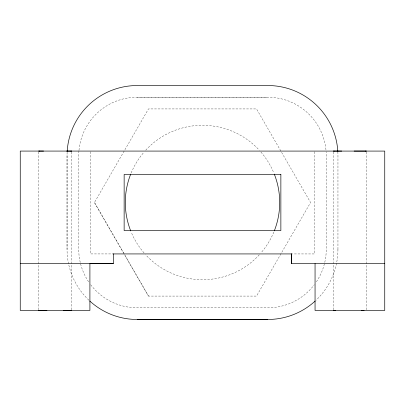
<?xml version="1.0" encoding="UTF-8"?>
<svg xmlns="http://www.w3.org/2000/svg" width="405" height="405" viewBox="0 0 405 405"><rect width="100%" height="100%" fill="white"/><g stroke="black" fill="none" stroke-linecap="round" stroke-linejoin="round"><path stroke-width="0.3" stroke-dasharray="2.02 1.52" d="M38.738 309.795L38.748 151.708M71.493 309.795L71.503 151.075M90.447 151.713L90.436 253.925L113.309 253.93M314.563 151.713L314.558 253.945L292.461 253.935M333.517 309.795L333.528 151.075M337.952 249.298L337.957 155.707A70.181 70.181 0 0 0 337.861 152.047M366.272 309.795L366.282 151.08M124.148 253.945L94.446 202.505L148.473 108.93L256.527 108.93L310.559 202.505L256.527 296.08L148.473 296.08L124.462 254.497M94.446 202.505L148.473 296.08M78.995 150.285A58.487 58.487 0 0 1 137.229 97.23L267.776 97.23A58.487 58.487 0 0 1 326.106 151.495M137.229 97.23L267.776 97.23M67.043 155.702L67.048 249.283M88.913 300.201A70.186 70.186 0 0 1 68.708 264.485M68.577 263.888A70.186 70.186 0 0 1 67.043 249.293L67.043 155.717A70.186 70.186 0 0 1 67.139 152.047M337.947 249.293A70.181 70.181 0 0 1 336.656 262.683M336.535 263.285A70.181 70.181 0 0 1 316.077 300.196M273.826 232.05A77.203 77.203 0 0 1 260.957 252.938M259.271 254.826A77.203 77.203 0 0 1 145.729 254.826M144.048 252.938A77.203 77.203 0 0 1 131.174 232.05M131.174 172.96A77.203 77.203 0 0 1 144.048 152.077M145.729 150.189A77.203 77.203 0 0 1 259.271 150.184M260.957 152.072A77.203 77.203 0 0 1 273.826 172.96M90.705 284.74A58.487 58.487 0 0 0 137.229 307.785L267.761 307.785A58.492 58.492 0 0 0 314.295 284.735M88.599 281.794A58.487 58.487 0 0 1 80.382 263.063M80.246 262.475A58.487 58.487 0 0 1 78.742 249.298L78.742 155.717A58.487 58.487 0 0 1 78.94 150.893M316.401 281.789A58.492 58.492 0 0 0 326.258 249.293L326.263 155.717A58.487 58.487 0 0 0 326.147 152.098"/><path stroke-width="0.61" d="M20.255 263.62L113.309 263.62L113.309 253.935M280.867 174.474L280.867 230.546L124.138 230.521L124.148 174.469L280.873 174.479M291.661 263.63L291.661 253.945L291.661 263.63L384.74 263.63M315.055 263.63L315.055 310.417L384.74 310.438L384.75 151.085L20.26 151.075L20.25 310.407L89.91 310.407L89.91 263.615L113.309 263.615M39.305 151.075L38.748 151.075L43.543 151.07M70.941 151.075L71.503 151.075L66.703 151.075M334.084 151.08L333.528 151.075L341.719 151.08M354.142 151.075L366.282 151.08L365.725 151.08M113.167 253.93L291.833 253.935M39.295 310.422L38.738 310.422L46.924 310.427M70.931 310.427L71.493 310.427L63.301 310.422M334.074 310.427L333.517 310.422L335.715 310.422M361.473 310.427L364.08 310.427M137.234 319.474L267.761 319.474A70.181 70.181 0 0 0 315.181 301.031M267.766 319.479L137.229 319.479A70.186 70.186 0 0 1 89.809 301.042M67.174 151.435A70.186 70.186 0 0 1 137.229 85.536L267.781 85.526A70.181 70.181 0 0 1 337.826 151.424M274.301 174.13A77.203 77.203 0 0 1 274.301 230.885M130.704 230.89A77.203 77.203 0 0 1 130.704 174.13"/></g></svg>
